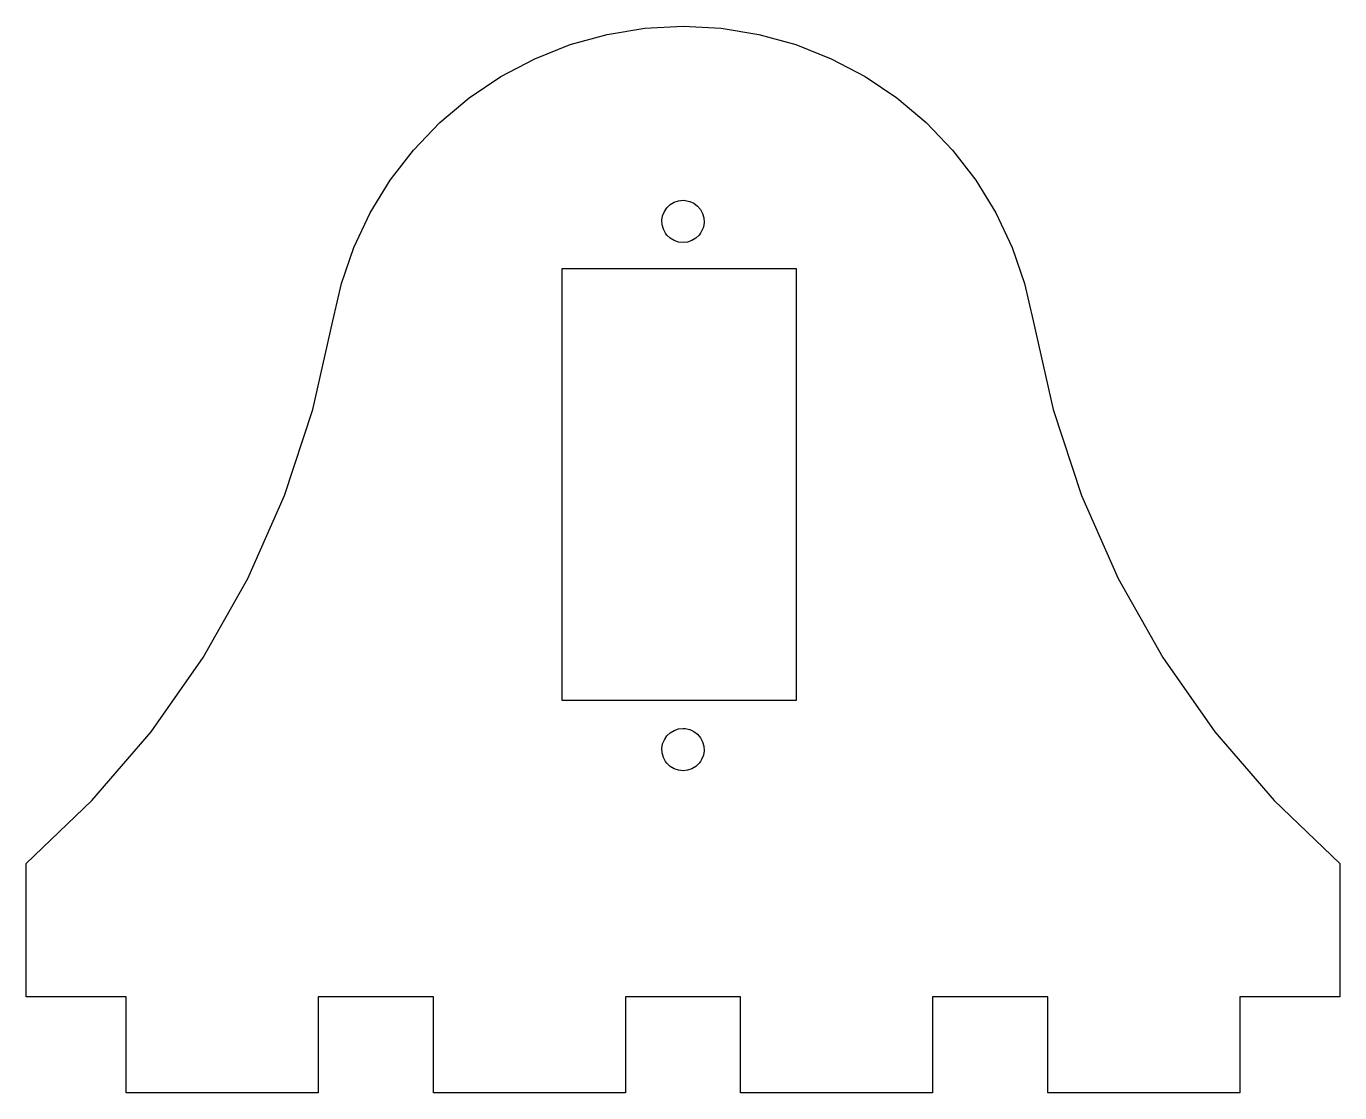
# Model space of a CAD drawing. Header units: millimetres. Extents: x -34.2 to 34.2, y -27.8 to 27.8.
import ezdxf

# ---------------------------------------------------------------- set-up
doc = ezdxf.new("R2010")
doc.units = ezdxf.units.MM

msp = doc.modelspace()

# ---------------------------------------------------------------- linework, layer by layer
at = {"color": 7, "linetype": 'Continuous', "lineweight": 25}
for p, q in [((-3.952, 27.337), (-1.988, 27.657)), ((-1.988, 27.657), (0, 27.764)), ((0, 27.764), (1.988, 27.657)), ((1.988, 27.657), (3.952, 27.337)), ((-7.722, 26.076), (-5.871, 26.808)), ((-5.871, 26.808), (-3.952, 27.337)), ((3.952, 27.337), (5.871, 26.808)), ((5.871, 26.808), (7.722, 26.076)), ((-9.484, 25.15), (-7.722, 26.076)), ((7.722, 26.076), (9.484, 25.15)), ((-11.136, 24.039), (-9.484, 25.15)), ((9.484, 25.15), (11.136, 24.039)), ((-12.659, 22.758), (-11.136, 24.039)), ((11.136, 24.039), (12.659, 22.758)), ((-14.036, 21.321), (-12.659, 22.758)), ((12.659, 22.758), (14.036, 21.321)), ((-15.251, 19.744), (-14.036, 21.321)), ((14.036, 21.321), (15.251, 19.744)), ((-16.289, 18.045), (-15.251, 19.744)), ((15.251, 19.744), (16.289, 18.045)), ((-0.838, 18.316), (-0.666, 18.48)), ((-0.666, 18.48), (-0.462, 18.602)), ((-0.462, 18.602), (-0.236, 18.678)), ((-0.236, 18.678), (0, 18.704)), ((0, 18.704), (0.119, 18.697)), ((0.119, 18.697), (0.351, 18.646)), ((0.351, 18.646), (0.567, 18.546)), ((0.567, 18.546), (0.756, 18.403)), ((-17.139, 16.245), (-16.289, 18.045)), ((-1.098, 17.663), (-1.06, 17.898)), ((-1.06, 17.898), (-0.972, 18.119)), ((-0.972, 18.119), (-0.838, 18.316)), ((0.756, 18.403), (0.91, 18.221)), ((0.91, 18.221), (1.022, 18.011)), ((1.022, 18.011), (1.086, 17.782)), ((16.289, 18.045), (17.139, 16.245)), ((-1.086, 17.426), (-1.098, 17.663)), ((-1.022, 17.197), (-1.086, 17.426)), ((-0.91, 16.987), (-1.022, 17.197)), ((1.06, 17.31), (0.972, 17.089)), ((1.098, 17.544), (1.06, 17.31)), ((1.086, 17.782), (1.098, 17.544)), ((-0.838, 16.892), (-0.91, 16.987)), ((-0.666, 16.728), (-0.838, 16.892)), ((-0.462, 16.606), (-0.666, 16.728)), ((-0.236, 16.53), (-0.462, 16.606)), ((0, 16.504), (-0.236, 16.53)), ((0.236, 16.53), (0, 16.504)), ((0.462, 16.606), (0.236, 16.53)), ((0.666, 16.728), (0.462, 16.606)), ((0.838, 16.892), (0.666, 16.728)), ((0.91, 16.987), (0.838, 16.892)), ((0.972, 17.089), (0.91, 16.987)), ((-17.79, 14.365), (-17.139, 16.245)), ((17.139, 16.245), (17.79, 14.365)), ((-6.3, 15.154), (5.9, 15.154)), ((-6.3, -7.346), (-6.3, 15.154)), ((5.9, 15.154), (5.9, -7.346)), ((-18.236, 12.425), (-17.79, 14.365)), ((17.79, 14.365), (18.236, 12.425)), ((-19.273, 7.814), (-18.236, 12.425)), ((18.236, 12.425), (19.273, 7.814)), ((-20.754, 3.327), (-19.273, 7.814)), ((19.273, 7.814), (20.754, 3.327)), ((-22.667, -0.994), (-20.754, 3.327)), ((20.754, 3.327), (22.667, -0.994)), ((-24.993, -5.107), (-22.667, -0.994)), ((22.667, -0.994), (24.993, -5.107)), ((-27.709, -8.974), (-24.993, -5.107)), ((24.993, -5.107), (27.709, -8.974)), ((5.9, -7.346), (-6.3, -7.346)), ((-0.462, -8.898), (-0.236, -8.822)), ((-0.236, -8.822), (0, -8.796)), ((0, -8.796), (0.119, -8.803)), ((0.119, -8.803), (0.351, -8.854)), ((0.351, -8.854), (0.567, -8.954)), ((-30.79, -12.557), (-27.709, -8.974)), ((-1.06, -9.602), (-0.972, -9.381)), ((-0.972, -9.381), (-0.838, -9.184)), ((-0.838, -9.184), (-0.666, -9.02)), ((-0.666, -9.02), (-0.462, -8.898)), ((0.567, -8.954), (0.756, -9.097)), ((0.756, -9.097), (0.91, -9.279)), ((0.91, -9.279), (1.022, -9.489)), ((1.022, -9.489), (1.086, -9.718)), ((27.709, -8.974), (30.79, -12.557)), ((-1.098, -9.837), (-1.06, -9.602)), ((-1.086, -10.074), (-1.098, -9.837)), ((-1.022, -10.303), (-1.086, -10.074)), ((1.06, -10.19), (0.972, -10.411)), ((1.098, -9.956), (1.06, -10.19)), ((1.086, -9.718), (1.098, -9.956)), ((-0.91, -10.513), (-1.022, -10.303)), ((-0.838, -10.608), (-0.91, -10.513)), ((-0.666, -10.772), (-0.838, -10.608)), ((-0.462, -10.894), (-0.666, -10.772)), ((-0.236, -10.97), (-0.462, -10.894)), ((0.462, -10.894), (0.236, -10.97)), ((0.666, -10.772), (0.462, -10.894)), ((0.838, -10.608), (0.666, -10.772)), ((0.91, -10.513), (0.838, -10.608)), ((0.972, -10.411), (0.91, -10.513)), ((0, -10.996), (-0.236, -10.97)), ((0.236, -10.97), (0, -10.996)), ((-34.207, -15.821), (-30.79, -12.557)), ((30.79, -12.557), (34.207, -15.821)), ((-34.207, -22.764), (-34.207, -15.821)), ((34.207, -15.821), (34.207, -22.764)), ((-29, -22.764), (-34.207, -22.764)), ((-29, -27.764), (-29, -22.764)), ((-13, -22.764), (-19, -22.764)), ((-19, -22.764), (-19, -27.764)), ((-13, -27.764), (-13, -22.764)), ((3, -22.764), (-3, -22.764)), ((-3, -22.764), (-3, -27.764)), ((3, -27.764), (3, -22.764)), ((19, -22.764), (13, -22.764)), ((13, -22.764), (13, -27.764)), ((19, -27.764), (19, -22.764)), ((34.207, -22.764), (29, -22.764)), ((29, -22.764), (29, -27.764)), ((-19, -27.764), (-29, -27.764)), ((-3, -27.764), (-13, -27.764)), ((13, -27.764), (3, -27.764)), ((29, -27.764), (19, -27.764))]:
    msp.add_line(p, q, dxfattribs=at)

doc.saveas('drawing.dxf')
